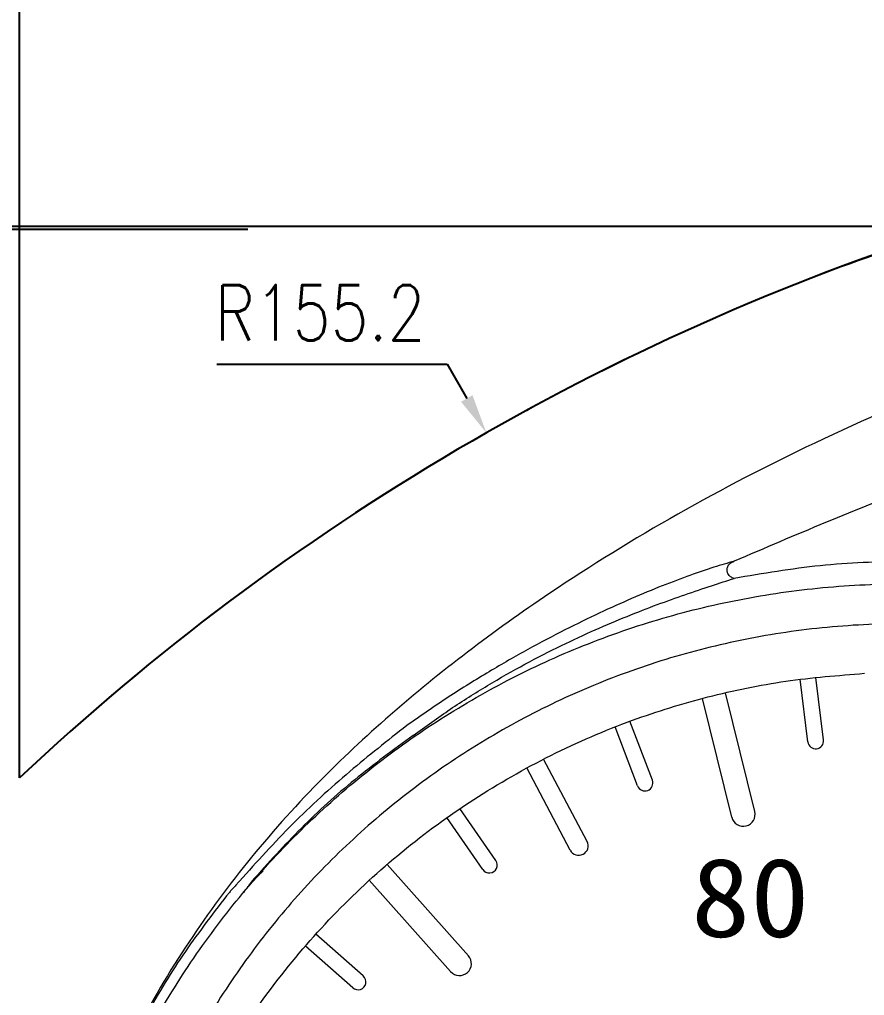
# Model space of a CAD drawing. Extents: x -871 to 2543, y 496 to 1402.
# Drawn here: x -713.4 to -660, y 924.8 to 986.5 of the extents above; entities that cross this region are included whole.
import ezdxf

# ---------------------------------------------------------------- set-up
doc = ezdxf.new("R2010")
doc.units = 0
doc.layers.get('0').update_dxf_attribs({"linetype": 'CONTINUOUS', "lineweight": 40})
doc.layers.get('DEFPOINTS').update_dxf_attribs({"linetype": 'CONTINUOUS'})
doc.layers.add('1轮廓实线层', color=7, linetype='CONTINUOUS', lineweight=40)
doc.layers.add('5剖面线层', color=2, linetype='CONTINUOUS', lineweight=20)
doc.layers.add('7', color=7, linetype='CONTINUOUS')
doc.styles.add('PC_TEXTSTYLE', font='txt.shx', dxfattribs={"width": 0.8, "bigfont": 'hzfs.shx'})
doc.styles.add('STYLE3', font='simhei.ttf', dxfattribs={"width": 0.8, "height": 4})
doc.dimstyles.new('副本 (2) (2)TH_GBDIM', dxfattribs={"dimtxt": 3.5, "dimasz": 2.5, "dimexe": 2, "dimexo": 0, "dimgap": 1.5, "dimtad": 1, "dimtoh": 1, "dimdec": 1, "dimdsep": 46, "dimtxsty": 'PC_TEXTSTYLE', "dimcen": 2.5, "dimazin": 2, "dimtfac": 0.714286, "dimtdec": 1, "dimtmove": 0, "dimatfit": 3, "dimfxl": 1, "dimtolj": 1, "dimtzin": 0, "dimarcsym": 0})

# ---------------------------------------------------------------- blocks, each defined once
blk = doc.blocks.new('*D7')
at = {"layer": '7', "color": 0, "lineweight": -2, "ltscale": 10, "transparency": 16777216}
for p, q in [((-729.655, 915.852), (-729.655, 1025.01)), ((-416.346, 915.852), (-416.346, 1025.01)), ((-727.155, 1023.01), (-418.846, 1023.01))]:
    blk.add_line(p, q, dxfattribs=at)
at = {"layer": '7', "color": 0, "ltscale": 10, "transparency": 16777216}
for points in [[(-727.155, 1023.427), (-727.155, 1022.593), (-729.655, 1023.01)], [(-418.846, 1023.427), (-418.846, 1022.593), (-416.346, 1023.01)]]:
    blk.add_solid(points, dxfattribs=at)
at = {"layer": 'DEFPOINTS', "color": 0, "ltscale": 10, "transparency": 16777216}
for p in [(-416.346, 1023.01), (-729.655, 915.852), (-416.346, 915.852)]:
    blk.add_point(p, dxfattribs=at)
at = {"layer": '7', "color": 0, "ltscale": 10, "transparency": 16777216, "insert": (-573, 1026.26), "char_height": 3.5, "attachment_point": 5, "style": 'PC_TEXTSTYLE'}
blk.add_mtext('\\A1;313.3', dxfattribs=at)
blk = doc.blocks.new('*D8')
at = {"layer": '7', "color": 0, "lineweight": -2, "ltscale": 10, "transparency": 16777216}
for p, q in [((-713.416, 938.57), (-713.416, 1017.463)), ((-432.585, 938.57), (-432.585, 1017.463)), ((-435.085, 1015.463), (-710.916, 1015.463))]:
    blk.add_line(p, q, dxfattribs=at)
at = {"layer": '7', "color": 0, "ltscale": 10, "transparency": 16777216}
for points in [[(-710.916, 1015.88), (-710.916, 1015.046), (-713.416, 1015.463)], [(-435.085, 1015.88), (-435.085, 1015.046), (-432.585, 1015.463)]]:
    blk.add_solid(points, dxfattribs=at)
at = {"layer": 'DEFPOINTS', "color": 0, "ltscale": 10, "transparency": 16777216}
for p in [(-713.416, 1015.463), (-713.416, 938.57), (-432.585, 938.57)]:
    blk.add_point(p, dxfattribs=at)
at = {"layer": '7', "color": 0, "ltscale": 10, "transparency": 16777216, "insert": (-573, 1018.713), "char_height": 3.5, "attachment_point": 5, "style": 'PC_TEXTSTYLE'}
blk.add_mtext('\\A1;280.8', dxfattribs=at)
blk = doc.blocks.new('*D20')
at = {"layer": '7', "color": 0, "lineweight": -2, "ltscale": 10, "transparency": 16777216}
for p, q in [((-654.13, 973.441), (-780.039, 973.441)), ((-778.039, 970.941), (-778.039, 897.744)), ((-718.041, 895.244), (-780.039, 895.244))]:
    blk.add_line(p, q, dxfattribs=at)
at = {"layer": '7', "color": 0, "ltscale": 10, "transparency": 16777216}
for points in [[(-778.456, 970.941), (-777.623, 970.941), (-778.039, 973.441)], [(-778.456, 897.744), (-777.623, 897.744), (-778.039, 895.244)]]:
    blk.add_solid(points, dxfattribs=at)
at = {"layer": 'DEFPOINTS', "color": 0, "ltscale": 10, "transparency": 16777216}
for p in [(-654.13, 973.441), (-778.039, 895.244), (-718.041, 895.244)]:
    blk.add_point(p, dxfattribs=at)
at = {"layer": '7', "color": 0, "ltscale": 10, "transparency": 16777216, "insert": (-781.289, 934.342), "char_height": 3.5, "attachment_point": 5, "rotation": 90, "style": 'PC_TEXTSTYLE'}
blk.add_mtext('\\A1;78.2', dxfattribs=at)

msp = doc.modelspace()

# ---------------------------------------------------------------- linework, layer by layer
at = {"color": 7, "linetype": 'Continuous', "lineweight": 15}
msp.add_line((-698.7097, 932.0337), (-698.7155, 932.0337), dxfattribs=at)
for points, knots in [([(-573.0004, 978.2998), (-575.7758, 978.2688), (-581.3298, 978.207), (-589.6222, 977.7252), (-599.3531, 976.8391), (-610.4308, 975.3391), (-622.2461, 973.1497), (-633.299, 970.5497), (-643.6337, 967.5426), (-653.629, 963.9824), (-663.0769, 959.9016), (-671.8637, 955.3397), (-679.1229, 950.855), (-685.1412, 946.557), (-690.0422, 942.5765), (-694.7337, 938.1706), (-699.0966, 933.2885), (-703.0517, 927.8448), (-706.4735, 922.0352), (-708.1933, 917.8623), (-709.0531, 915.7759)], [0, 0, 0, 0, 0.0471388, 0.0943327, 0.1414843, 0.2145668, 0.2876636, 0.3523532, 0.4170382, 0.4831806, 0.5493211, 0.6126364, 0.6759521, 0.7192466, 0.7625704, 0.8058449, 0.8537182, 0.9015892, 0.9507978, 1, 1, 1, 1]), ([(-713.4155, 938.5698), (-711.5057, 940.3159), (-707.6828, 943.811), (-701.4328, 948.8359), (-694.7318, 953.7054), (-687.5196, 958.3527), (-679.8801, 962.7), (-671.7776, 966.7022), (-663.2196, 970.3641), (-657.1585, 972.4161), (-654.1302, 973.4413)], [0, 0, 0, 0, 0.1167536, 0.2337108, 0.3595417, 0.4854418, 0.611248, 0.7408217, 0.8705106, 1, 1, 1, 1]), ([(-573.0004, 970.1893), (-576.9716, 970.1424), (-584.9143, 970.0486), (-596.8348, 969.3251), (-608.7475, 968.203), (-620.744, 966.5314), (-632.7598, 964.229), (-644.7902, 961.1225), (-656.6664, 957.2131), (-664.3668, 953.9184), (-668.2171, 952.271)], [0, 0, 0, 0, 0.1220428, 0.2440897, 0.3669026, 0.4897035, 0.6162064, 0.7426857, 0.8713419, 1, 1, 1, 1]), ([(-668.2171, 952.271), (-668.6326, 952.1517), (-669.4637, 951.913), (-670.996, 951.391), (-672.7314, 950.7368), (-674.6566, 949.9396), (-676.7236, 949.0093), (-678.9237, 947.9374), (-681.2579, 946.7066), (-683.7298, 945.2897), (-686.2986, 943.6993), (-688.0505, 942.48), (-688.9295, 941.8682)], [0, 0, 0, 0, 0.0975092, 0.1950185, 0.2954303, 0.3958437, 0.4933366, 0.5908315, 0.6910635, 0.7912989, 0.8952819, 1, 1, 1, 1]), ([(-668.2171, 951.1856), (-668.2968, 951.2082), (-668.404, 951.2385), (-668.5394, 951.3643), (-668.606, 951.4602), (-668.6481, 951.5727), (-668.6633, 951.6517), (-668.6669, 951.7291), (-668.6612, 951.8043), (-668.6378, 951.9017), (-668.5774, 952.0302), (-668.4809, 952.1368), (-668.402, 952.1826), (-668.3645, 952.2043)], [0, 0, 0, 0, 0.2739321, 0.3682635, 0.4763636, 0.5201824, 0.5644587, 0.5849093, 0.6180498, 0.6592545, 0.7273253, 0.8702318, 1, 1, 1, 1]), ([(-668.3645, 952.2043), (-668.3446, 952.2133), (-668.3098, 952.2291), (-668.2608, 952.2512), (-668.2316, 952.2644), (-668.2171, 952.271)], [0, 0, 0, 0, 0.4017296, 0.7008669, 1, 1, 1, 1]), ([(-639.1361, 949.0829), (-640.5848, 949.5571), (-643.4821, 950.5055), (-648.0017, 951.4746), (-652.6245, 952.092), (-657.576, 952.312), (-662.8035, 952.0993), (-666.4065, 951.4909), (-668.217, 951.1852)], [0, 0, 0, 0, 0.1549269, 0.3098535, 0.4692808, 0.6287085, 0.813431, 1, 1, 1, 1]), ([(-688.5215, 941.2504), (-687.7375, 941.8153), (-686.1696, 942.9449), (-683.7938, 944.4394), (-681.4356, 945.7841), (-679.1487, 946.955), (-676.986, 947.9558), (-674.9504, 948.8128), (-673.0496, 949.5448), (-671.2547, 950.1846), (-669.598, 950.738), (-668.6785, 951.0358), (-668.217, 951.1852)], [0, 0, 0, 0, 0.0962886, 0.1925737, 0.291669, 0.3907654, 0.4870486, 0.583335, 0.6822643, 0.7811977, 0.8901815, 1, 1, 1, 1]), ([(-700.7926, 863.5396), (-700.7759, 863.5113), (-702.9528, 866.3463), (-705.6625, 870.9707), (-707.9262, 875.7953), (-709.6911, 880.7952), (-710.9578, 885.9085), (-711.7224, 891.1039), (-711.9837, 896.3247), (-711.7455, 901.5153), (-711.0193, 906.6341), (-709.8175, 911.6423), (-708.1528, 916.5009), (-706.0463, 921.1644), (-703.5155, 925.6062), (-700.5746, 929.7973), (-697.2445, 933.7025), (-693.5482, 937.2903), (-689.5086, 940.5285), (-685.1496, 943.3858), (-680.5055, 945.8294), (-675.6114, 947.8276), (-670.5165, 949.3486), (-665.2724, 950.3698), (-659.9315, 950.8737), (-654.5698, 950.8481), (-649.2486, 950.2978), (-644.0267, 949.2342), (-638.9599, 947.6732), (-634.1026, 945.6434), (-629.5052, 943.1797), (-625.1849, 940.3026), (-621.1768, 937.0451), (-617.5144, 933.4426), (-614.2179, 929.5252), (-611.3066, 925.3226), (-608.8015, 920.8629), (-606.7245, 916.185), (-605.0909, 911.3202), (-603.918, 906.299), (-603.2237, 901.1676), (-603.0191, 895.9684), (-603.3142, 890.7442), (-604.1152, 885.5482), (-605.4193, 880.4315), (-607.2208, 875.4458), (-609.5065, 870.6406), (-612.2639, 866.0775), (-615.3051, 861.946), (-617.5925, 859.4987), (-618.6716, 858.3591)], [0, 0, 0, 0, 0.02089594, 0.0418145, 0.06274876, 0.0835253, 0.1043138, 0.12510879, 0.1459778, 0.16679745, 0.18754326, 0.20841453, 0.22927935, 0.25008401, 0.27089226, 0.29177351, 0.31265373, 0.3334892, 0.35437582, 0.37525099, 0.39610884, 0.41698079, 0.43785933, 0.45865939, 0.47949257, 0.50040758, 0.52110048, 0.54188215, 0.56278747, 0.58350567, 0.60426952, 0.62504909, 0.64590182, 0.66674287, 0.68750033, 0.70836042, 0.72922571, 0.75002693, 0.77084255, 0.79170306, 0.81256545, 0.83335557, 0.85420206, 0.87508921, 0.89585785, 0.91668611, 0.93756915, 0.95834987, 0.97916413, 0.99749967, 0.99749967, 0.99749967, 0.99749967]), ([(-623.3907, 858.4358), (-622.3094, 859.4254), (-619.9738, 861.5998), (-616.7921, 865.3763), (-613.8221, 869.6364), (-611.3149, 874.1753), (-609.2782, 878.9198), (-607.7324, 883.8315), (-606.688, 888.8503), (-606.1479, 893.917), (-606.1088, 898.9887), (-606.5647, 904.0158), (-607.5027, 908.9475), (-608.9078, 913.7449), (-610.7657, 918.3745), (-613.0571, 922.7941), (-615.7591, 926.9656), (-618.8606, 930.8715), (-622.3394, 934.4719), (-626.1666, 937.7273), (-630.3163, 940.6114), (-634.7735, 943.0953), (-639.4918, 945.138), (-644.4177, 946.7062), (-649.5187, 947.7787), (-654.7481, 948.3308), (-660.0345, 948.3423), (-665.2735, 947.8114), (-670.3934, 946.7563), (-675.3462, 945.1998), (-680.0837, 943.1663), (-684.5606, 940.6884), (-688.7385, 937.8028), (-692.5867, 934.5419), (-696.0778, 930.9419), (-699.1887, 927.0404), (-701.9052, 922.8609), (-704.2046, 918.4402), (-706.0667, 913.8196), (-707.4784, 909.0286), (-708.4248, 904.0966), (-708.8879, 899.0745), (-708.8577, 894.0162), (-708.3289, 888.9499), (-707.294, 883.9295), (-705.757, 879.0182), (-703.7343, 874.2669), (-701.225, 869.7277), (-698.4933, 865.7266), (-696.4619, 863.381), (-695.5568, 862.3581)], [0.00320972, 0.00320972, 0.00320972, 0.00320972, 0.02074833, 0.04141254, 0.06228554, 0.08306914, 0.10376691, 0.12459989, 0.14546508, 0.16619048, 0.1869807, 0.20790521, 0.22867895, 0.24944819, 0.27037795, 0.29122056, 0.31197158, 0.33280644, 0.35375888, 0.37452598, 0.39525945, 0.41616222, 0.43705789, 0.45777481, 0.47855517, 0.49958786, 0.5205954, 0.54161604, 0.56248773, 0.58329191, 0.60425942, 0.62515634, 0.64598563, 0.66694491, 0.68784344, 0.70863882, 0.7295101, 0.75045415, 0.77122035, 0.7919694, 0.81287903, 0.83371494, 0.8544092, 0.87516113, 0.89608436, 0.91683199, 0.93753237, 0.95839918, 0.97923836, 0.9956034, 0.9956034, 0.9956034, 0.9956034]), ([(-695.0692, 862.3106), (-696.2889, 863.7499), (-698.9801, 867.0099), (-702.0714, 872.2988), (-704.5018, 877.8873), (-706.1472, 883.2683), (-707.1914, 888.7999), (-707.5939, 894.4191), (-707.3705, 900.0507), (-706.5226, 905.6206), (-705.0403, 911.0529), (-702.9671, 916.2841), (-700.3261, 921.2567), (-697.1291, 925.8945), (-693.4352, 930.1495), (-689.2936, 933.9671), (-684.7438, 937.2832), (-679.8582, 940.0732), (-674.8781, 942.2281), (-669.8901, 943.7581), (-664.974, 944.7825), (-661.6407, 945.0462), (-659.9762, 945.178)], [0.01091927, 0.01091927, 0.01091927, 0.01091927, 0.06084112, 0.12286501, 0.17239976, 0.22209241, 0.27162813, 0.32125686, 0.37104377, 0.42067136, 0.47022094, 0.51992814, 0.56947777, 0.61909217, 0.66886575, 0.71848129, 0.76802515, 0.81772608, 0.86726909, 0.91147491, 0.95579319, 1, 1, 1, 1]), ([(-688.9295, 941.8682), (-690.1414, 940.9133), (-692.6323, 938.9509), (-696.1981, 935.6968), (-698.3973, 933.257), (-699.4999, 932.0337)], [0, 0, 0, 0, 0.3208908, 0.6594987, 1, 1, 1, 1]), ([(-688.5215, 941.2504), (-689.7688, 940.3359), (-692.2388, 938.5249), (-695.6504, 935.4382), (-697.6914, 933.1711), (-698.7155, 932.0337)], [0, 0, 0, 0, 0.3369913, 0.6673412, 1, 1, 1, 1]), ([(-699.2441, 931.3219), (-699.0464, 931.5625), (-698.6568, 932.0367), (-698.2204, 932.4715), (-698.0055, 932.6856)], [0, 0, 0, 0, 0.5074043, 1, 1, 1, 1]), ([(-700.1424, 931.3219), (-701.0957, 930.0908), (-703.0022, 927.6285), (-705.4423, 923.5939), (-707.5595, 919.3311), (-709.2593, 914.9992), (-710.5612, 910.69), (-711.4905, 906.4003), (-712.0416, 901.9916), (-712.1717, 898.9947), (-712.2367, 897.4957)], [0, 0, 0, 0, 0.1281333, 0.2562696, 0.388197, 0.520129, 0.6386295, 0.7571145, 0.878521, 1, 1, 1, 1])]:
    msp.add_open_spline(points, degree=3, knots=knots, dxfattribs=at)
for points in [[(-699.5007, 932.0337), (-700.1424, 931.3219)], [(-698.7097, 932.0337), (-699.2441, 931.3219)]]:
    msp.add_open_spline(points, degree=1, dxfattribs=at)
at = {"layer": '5剖面线层', "color": 0, "linetype": 'ByBlock', "ltscale": 7}
for p, q in [((-663.5584, 940.8458), (-664.0399, 944.7991)), ((-662.5658, 940.9667), (-663.0461, 944.9104)), ((-668.3701, 936.0784), (-670.2276, 943.5905)), ((-666.914, 936.4385), (-668.7722, 943.9532)), ((-674.3276, 938.0583), (-675.7482, 941.7914)), ((-673.393, 938.414), (-674.8136, 942.1472)), ((-677.522, 934.5413), (-680.266, 939.7506)), ((-678.5837, 933.9821), (-681.3273, 939.1906)), ((-683.2909, 933.337), (-685.5633, 936.6159)), ((-684.1129, 932.7674), (-686.3857, 936.0471)), ((-685.0277, 927.3041), (-690.173, 933.0857)), ((-686.1483, 926.3069), (-691.293, 932.088)), ((-691.6808, 926.0325), (-694.6742, 928.6705)), ((-692.342, 925.2822), (-695.3355, 927.9204))]:
    msp.add_line(p, q, dxfattribs=at)
for centre, radius, start, end in [((-663.0621, 940.9062), 0.5, 186.944444, 6.944444), ((-673.8603, 938.2362), 0.5, 200.833333, 20.833333), ((-667.6421, 936.2584), 0.75, 193.888889, 13.888889), ((-678.0529, 934.2617), 0.6, 207.777778, 27.777778), ((-683.7019, 933.0522), 0.5, 214.722222, 34.722222), ((-685.588, 926.8055), 0.75, 221.666667, 41.666667), ((-692.0114, 925.6573), 0.5, 228.611111, 48.611111)]:
    msp.add_arc(centre, radius, start, end, dxfattribs=at)
at = {"layer": '7', "color": 4, "ltscale": 5}
for p, q in [((-723.5039, 973.2792), (-698.9705, 973.2792)), ((-700.9321, 964.7387), (-686.3655, 964.7387)), ((-686.3655, 964.7387), (-685.1276, 962.5667))]:
    msp.add_line(p, q, dxfattribs=at)
msp.add_arc((-607.0189, 825.5154), 155.2467, 107.665584, 133.262273, dxfattribs=at)
msp.add_solid([(-684.7656, 962.773), (-685.4896, 962.3604), (-683.8897, 960.3947)], dxfattribs=at)

# ---------------------------------------------------------------- texts
at = {"layer": '1轮廓实线层', "color": 0, "style": 'STYLE3', "width": 1.1}
msp.add_text('80', height=5, rotation=360, dxfattribs=at).set_placement((-670.9388, 928.4983))
at = {"layer": '7', "color": 4, "ltscale": 5, "insert": (-694.3988, 967.9887), "char_height": 3.5, "attachment_point": 5, "style": 'PC_TEXTSTYLE'}
msp.add_mtext('\\A1;R155.2', dxfattribs=at)

# ---------------------------------------------------------------- dimensions: what is measured, and where the dimension line sits
at = {"layer": '7', "color": 4, "ltscale": 5}
for base, p1, p2, picture, middle in [((-416.3462, 1023.0101), (-729.6545, 915.8521), (-416.3462, 915.8521), '*D7', (-573.0004, 1026.2601)), ((-713.4155, 1015.4629), (-432.5852, 938.5698), (-713.4155, 938.5698), '*D8', (-573.0004, 1018.7129))]:
    dim = msp.add_linear_dim(base=base, p1=p1, p2=p2, dimstyle='副本 (2) (2)TH_GBDIM', dxfattribs=at)
    dim.commit()
    dim.dimension.update_dxf_attribs({"geometry": picture, "text_midpoint": middle})
dim = msp.add_linear_dim(base=(-778.0392, 895.2437), p1=(-654.1302, 973.4413), p2=(-718.041, 895.2437), angle=90, dimstyle='副本 (2) (2)TH_GBDIM', dxfattribs=at)
dim.commit()
dim.dimension.update_dxf_attribs({"geometry": '*D20', "text_midpoint": (-781.2892, 934.3425)})

doc.saveas('drawing.dxf')
